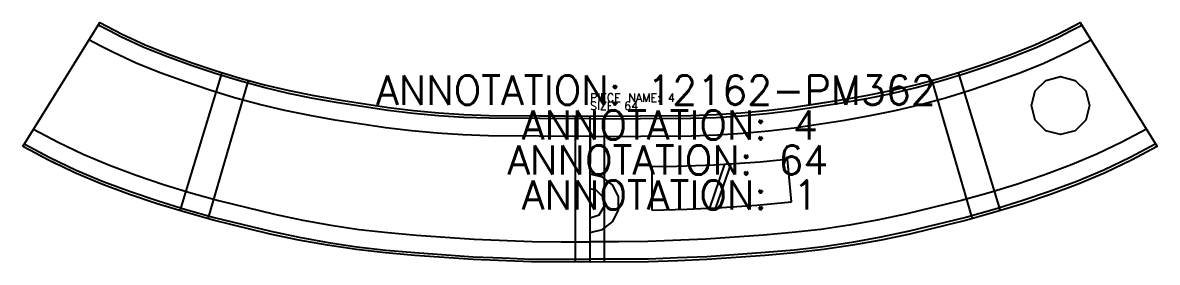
# Model space of a CAD drawing. Extents: x 0 to 3491, y 0 to 2996.
# Drawn here: x 2462.8 to 2851.9, y 1230.3 to 1312.7 of the extents above; entities that cross this region are included whole.
import ezdxf

# ---------------------------------------------------------------- set-up
doc = ezdxf.new("R2010")
doc.units = 0
for name, color, linetype in [('1', 7, 'CONTINUOUS'), ('14', 7, 'CONTINUOUS'), ('5', 5, 'CONTINUOUS'), ('8', 4, 'CONTINUOUS')]:
    doc.layers.add(name, color=color, linetype=linetype)
doc.styles.get("Standard").update_dxf_attribs({"font": 'txt', "bigfont": ' '})

# ---------------------------------------------------------------- blocks, each defined once
blk = doc.blocks.new('BLK_4_1')
at = {"layer": '1'}
blk.add_lwpolyline([(66.6211, 69.9054), (93.0237, 112.4319), (100.7236, 108.4441), (108.5816, 104.8214), (116.615, 101.6029), (124.7638, 98.6713), (132.9633, 95.8978), (141.2366, 93.3577), (149.5862, 91.0863), (158.0023, 89.0758), (166.4795, 87.3561), (175, 85.8487), (192.1051, 83.264), (200.6922, 82.2168), (209.3012, 81.3876), (217.9325, 80.8594), (226.5766, 80.547), (243.8736, 80.3955), (252.5225, 80.3559), (261.1713, 80.3162), (278.4687, 80.4316), (295.766, 80.547), (304.4101, 80.8594), (313.0414, 81.3876), (321.6504, 82.2168), (330.2374, 83.264), (347.3426, 85.8487), (355.8631, 87.3561), (364.3402, 89.0758), (372.7564, 91.0863), (381.106, 93.3577), (389.3793, 95.8978), (397.5788, 98.6713), (405.7276, 101.6029), (413.761, 104.8214), (421.619, 108.4441), (425.469, 110.4383), (429.3189, 112.4324), (455.7215, 69.9054), (446.857, 65.1496), (437.8028, 60.8152), (428.5443, 56.9306), (419.1352, 53.4121), (409.6262, 50.1944), (400.0257, 47.2535), (390.3604, 44.5484), (370.8686, 39.7533), (361.0498, 37.6832), (351.174, 35.9101), (341.2506, 34.4297), (331.2848, 33.2929), (321.2921, 32.388), (301.2781, 30.989), (291.2555, 30.5795), (281.2329, 30.17), (261.1713, 30.0881), (241.1096, 30.17), (221.0645, 30.989), (201.0504, 32.388), (191.0578, 33.2929), (181.0919, 34.4297), (171.1685, 35.9101), (161.2927, 37.6832), (151.474, 39.7533), (131.9821, 44.5484), (122.3169, 47.2535), (112.7164, 50.1944), (103.2074, 53.4121), (93.7982, 56.9306), (84.5398, 60.8152), (80.0127, 62.9824), (77.7491, 64.066), (75.4856, 65.1496), (73.2695, 66.3386), (71.0533, 67.5275), (66.6211, 69.9054)], close=True, dxfattribs=at)
at = {"layer": '14'}
blk.add_lwpolyline([(66.6211, 69.9009), (93.0237, 112.4364), (100.7236, 108.4486), (108.5816, 104.8259), (116.615, 101.6074), (124.7638, 98.6758), (132.9633, 95.9023), (141.2366, 93.3622), (149.5862, 91.0908), (158.0023, 89.0803), (166.4795, 87.3606), (175, 85.8532), (192.1051, 83.2685), (200.6922, 82.2213), (209.3012, 81.3921), (217.9325, 80.8639), (226.5766, 80.5515), (243.8736, 80.4), (261.1713, 80.3207), (278.4687, 80.4361), (295.766, 80.5515), (304.4101, 80.8639), (313.0414, 81.3921), (321.6504, 82.2213), (330.2374, 83.2685), (338.79, 84.5569), (347.3426, 85.8532), (355.8631, 87.3606), (364.3402, 89.0803), (372.7564, 91.0908), (381.106, 93.3622), (389.3793, 95.9023), (397.5788, 98.6758), (405.7276, 101.6074), (413.761, 104.8259), (421.619, 108.4486), (429.3189, 112.4279), (455.7215, 69.9009), (446.857, 65.1451), (437.8028, 60.8107), (428.5443, 56.9261), (419.1352, 53.4076), (409.6262, 50.1899), (400.0257, 47.249), (390.3604, 44.5439), (370.8686, 39.7488), (361.0498, 37.6787), (351.174, 35.9056), (341.2506, 34.4252), (331.2848, 33.2884), (321.2921, 32.3835), (301.2781, 30.9845), (291.2555, 30.575), (281.2329, 30.1655), (261.1713, 30.0836), (241.1096, 30.1655), (221.0645, 30.9845), (201.0504, 32.3835), (191.0578, 33.2884), (181.0919, 34.4252), (171.1685, 35.9056), (161.2927, 37.6787), (151.474, 39.7488), (131.9821, 44.5439), (122.3169, 47.249), (112.7164, 50.1899), (103.2074, 53.4076), (93.7982, 56.9261), (84.5398, 60.8107), (80.0127, 62.9779), (75.4856, 65.1451), (71.0533, 67.523), (66.6211, 69.9009)], close=True, dxfattribs=at)
at = {"layer": '5'}
blk.add_line((261.1713, 74.0298), (261.1713, 64.0298), dxfattribs=at)
at = {"layer": '8'}
for p, q in [((134.8877, 95.2831), (120.5322, 47.7804)), ((387.4549, 95.2831), (401.8103, 47.7804)), ((143.9734, 92.5836), (130.1148, 45.0527)), ((378.3692, 92.5836), (392.2278, 45.0527)), ((256.1713, 30.0391), (256.1713, 80.3317)), ((261.1733, 30.0871), (261.1713, 80.3117)), ((266.1713, 30.0391), (266.1713, 80.3317)), ((307.301, 63.7912), (302.1106, 48.7045)), ((309.458, 63.9145), (304.2627, 48.8132)), ((330.2783, 50.8221), (328.9417, 65.5279))]:
    blk.add_line(p, q, dxfattribs=at)
for points in [[(108.183, 103.9076), (100.2579, 107.5587), (96.3753, 109.5704), (92.4927, 111.582)], [(414.1596, 103.9076), (422.0847, 107.5587), (425.9673, 109.5704), (429.8499, 111.582)], [(105.81, 98.3941), (97.4829, 102.2392), (93.403, 104.356), (89.3231, 106.4729)], [(416.5326, 98.3941), (424.8596, 102.2392), (428.9395, 104.356), (433.0194, 106.4729)], [(261.1713, 79.3208), (243.8547, 79.4321), (226.5381, 79.5475), (217.8681, 79.8613), (209.2108, 80.3914), (200.5716, 81.2238), (191.9544, 82.2749), (174.8303, 84.8628), (166.2885, 86.3742), (157.7893, 88.0983), (149.3396, 90.117), (140.9571, 92.3972), (132.6642, 94.9429), (124.4458, 97.7227), (116.2561, 100.6686), (108.183, 103.9036)], [(261.1713, 79.3163), (278.4879, 79.4319), (295.8045, 79.5475), (304.4745, 79.8613), (313.1317, 80.3914), (321.771, 81.2238), (330.3882, 82.2749), (347.5122, 84.8628), (356.0541, 86.3742), (364.5532, 88.0983), (373.003, 90.117), (381.3855, 92.3972), (389.6784, 94.9429), (397.8968, 97.7227), (406.0864, 100.6686), (414.1596, 103.9036)], [(261.1713, 73.3207), (243.7729, 73.4331), (226.3745, 73.5494), (217.5409, 73.8698), (208.7201, 74.4101), (199.9265, 75.2572), (191.1548, 76.3267), (173.8153, 78.9472), (165.1264, 80.4852), (156.4813, 82.24), (147.8443, 84.3039), (139.2755, 86.6346), (130.8307, 89.2262), (122.4616, 92.0575), (114.075, 95.0736), (105.81, 98.3901)], [(261.1713, 73.3162), (278.5697, 73.4328), (295.968, 73.5494), (304.8017, 73.8698), (313.6225, 74.4101), (322.4161, 75.2572), (331.1878, 76.3267), (348.5272, 78.9472), (357.2162, 80.4852), (365.8612, 82.24), (374.4983, 84.3039), (383.067, 86.6346), (391.5119, 89.2262), (399.881, 92.0575), (408.2675, 95.0736), (416.5326, 98.3901)], [(70.3174, 75.8593), (78.7662, 71.3309), (87.3975, 67.2075), (96.4026, 63.4318), (105.553, 60.0099), (114.878, 56.8549), (124.2926, 53.9708), (133.8089, 51.308), (152.9911, 46.5891), (162.6489, 44.5522), (172.3084, 42.8172), (182.0142, 41.3697), (191.8097, 40.2528), (201.6315, 39.364), (221.4795, 37.9766)], [(452.0252, 75.8593), (443.5764, 71.3309), (434.9451, 67.2075), (425.94, 63.4318), (416.7896, 60.0099), (407.4646, 56.8549), (398.0499, 53.9708), (388.5337, 51.308), (369.3515, 46.5891), (359.6936, 44.5522), (350.0342, 42.8172), (340.3284, 41.3697), (330.5329, 40.2528), (320.7111, 39.364), (300.8631, 37.9766)], [(67.1491, 70.7554), (75.9534, 66.0326), (84.9463, 61.7288), (94.1681, 57.86), (103.5395, 54.3555), (113.0243, 51.1459), (122.6001, 48.2122), (132.2415, 45.5138), (151.6907, 40.7296), (161.4899, 38.6633), (171.3318, 36.8962), (181.2213, 35.4209), (191.1566, 34.2874), (201.1194, 33.3853), (221.1365, 31.9861)], [(455.1935, 70.7554), (446.3892, 66.0326), (437.3963, 61.7288), (428.1745, 57.86), (418.8031, 54.3555), (409.3183, 51.1459), (399.7425, 48.2122), (390.101, 45.5138), (370.6519, 40.7296), (360.8527, 38.6633), (351.0108, 36.8962), (341.1212, 35.4209), (331.1859, 34.2874), (321.2232, 33.3853), (301.2061, 31.9861)], [(282.4265, 62.9364), (282.4199, 61.0741), (282.4167, 60.141), (282.4134, 59.2078), (282.4068, 57.3415), (282.4003, 55.4752), (282.3871, 51.7426), (282.374, 48.014)], [(282.4265, 62.9416), (291.0034, 63.1308), (303.8623, 63.6105), (319.502, 64.6274), (325.1685, 65.1364), (328.9417, 65.5234)], [(261.1713, 40.3184), (265.5103, 41.3087), (268.9899, 44.0835), (270.9207, 48.0932), (270.9207, 52.5436), (268.9899, 56.5533), (265.5103, 59.3281), (261.1713, 60.3184)], [(261.1713, 45.3184), (264.289, 46.4092), (266.0462, 49.2058), (265.6763, 52.4878), (263.3408, 54.8232), (261.1713, 55.3184)], [(282.3746, 48.01), (294.3689, 48.3762), (306.3562, 48.9255), (318.3301, 49.7189), (330.2783, 50.8273)], [(221.4795, 37.9806), (241.3019, 37.1671), (251.2357, 37.1276), (261.1695, 37.088)], [(300.8631, 37.9806), (281.0407, 37.1671), (271.1069, 37.1276), (261.1731, 37.088)], [(221.1365, 31.9901), (231.1469, 31.5774), (241.1572, 31.1686), (261.1725, 31.0877)], [(301.2061, 31.9901), (291.1957, 31.5774), (281.1853, 31.1686), (261.1701, 31.0877)]]:
    blk.add_lwpolyline(points, dxfattribs=at)
blk.add_lwpolyline([(432.5232, 83.9408), (431.1835, 78.9408), (427.5232, 75.2805), (422.5232, 73.9408), (417.5232, 75.2805), (413.8629, 78.9408), (412.5232, 83.9408), (413.8629, 88.9408), (417.5232, 92.6011), (422.5232, 93.9408), (427.5232, 92.6011), (431.1835, 88.9408), (432.5232, 83.9408)], close=True, dxfattribs=at)
at = {"layer": '1'}
for s, height, p in [('ANNOTATION: 12162-PM362', 10, (187.8607, 84.2308)), ('PIECE NAME: 4', 2.8, (261.1713, 85.2443)), ('ANNOTATION: 4', 10, (237.8607, 72.2307)), ('SIZE: 64', 2.8, (261.1713, 82.4443)), ('ANNOTATION: 64', 10, (232.8607, 60.2307)), ('ANNOTATION: 1', 10, (237.8607, 48.2307))]:
    blk.add_text(s, height=height, dxfattribs=at).set_placement(p)

msp = doc.modelspace()

# ---------------------------------------------------------------- block references
at = {"layer": '1'}
msp.add_blockref('BLK_4_1', (2396.178, 1200.2814), dxfattribs=at)

doc.saveas('drawing.dxf')
